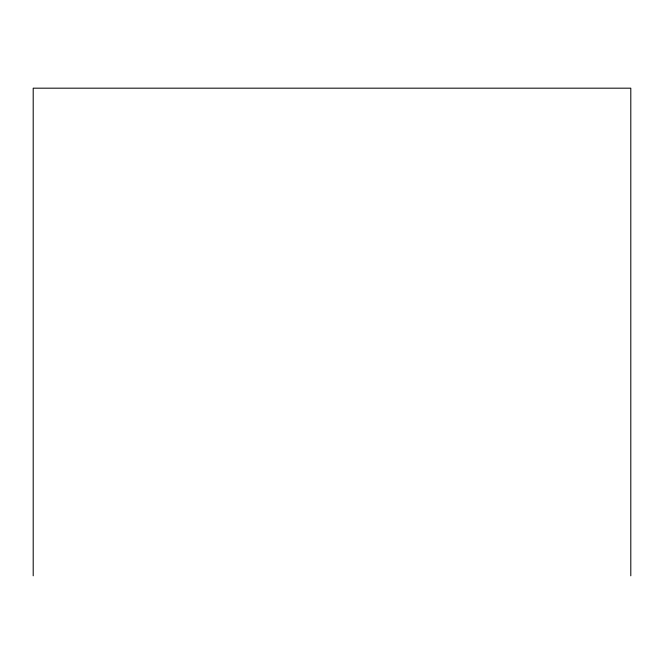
<?xml version="1.0" encoding="UTF-8"?>
<svg xmlns="http://www.w3.org/2000/svg" width="664" height="664" viewBox="0 0 664 664"><rect width="100%" height="100%" fill="white"/><g stroke="black" fill="none" stroke-linecap="round" stroke-linejoin="round"><path stroke-width="1" d="M630.8 575.821L630.8 88.179L33.2 88.179L33.2 575.821"/></g></svg>
